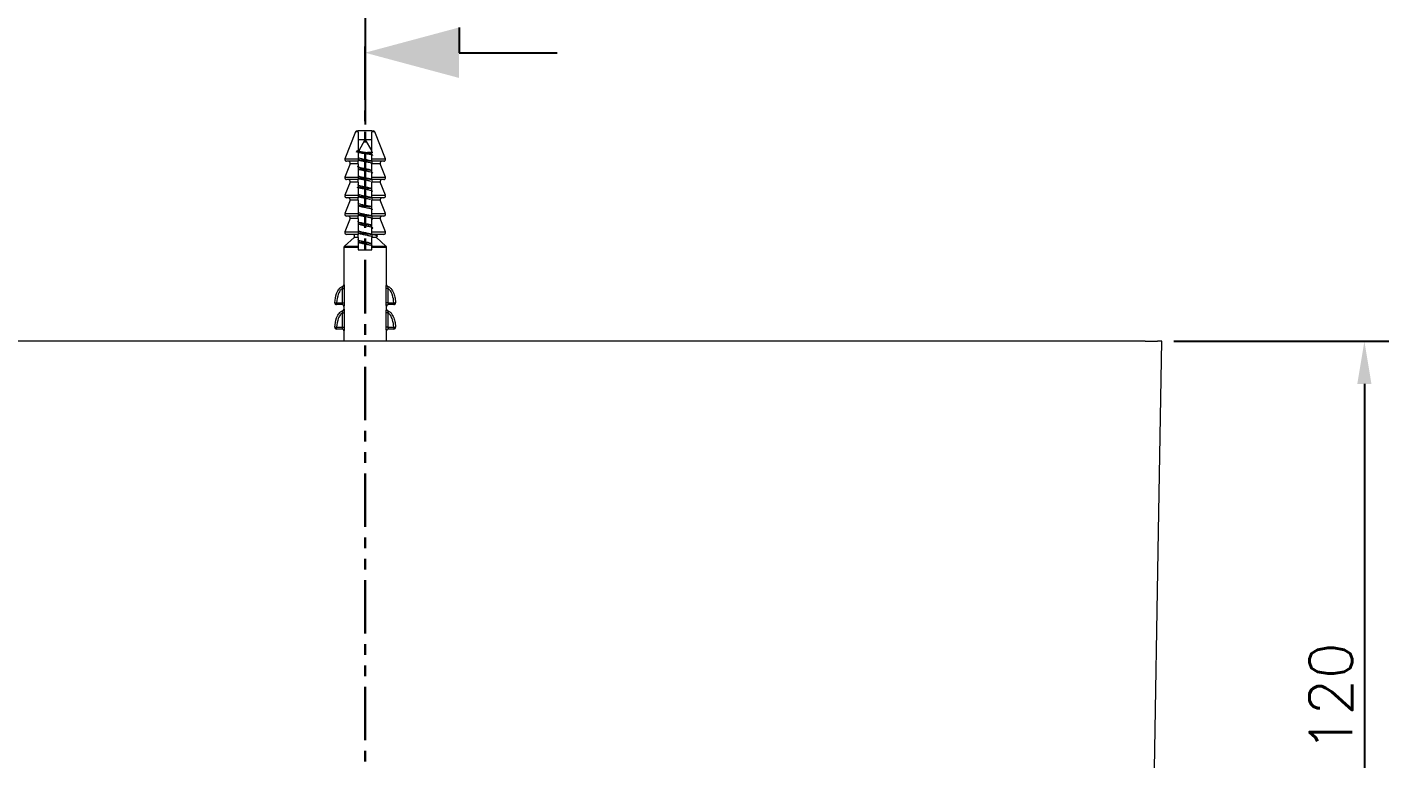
# Model space of a CAD drawing. Extents: x 14808 to 20058, y -13198 to -11680.
# Drawn here: x 15951.9 to 16063.6, y -11888.6 to -11828.6 of the extents above; entities that cross this region are included whole.
import ezdxf

# ---------------------------------------------------------------- set-up
doc = ezdxf.new("R2010")
doc.units = 0
doc.header["$LTSCALE"] = 7
doc.header["$MEASUREMENT"] = 0
doc.linetypes.add('PHANTOM', pattern=[2.5, 1.25, -0.25, 0.25, -0.25, 0.25, -0.25])
doc.layers.get('0').update_dxf_attribs({"color": 2, "linetype": 'CONTINUOUS'})
for name, color, linetype in [('D', 2, 'CONTINUOUS'), ('DWG', 7, 'CONTINUOUS'), ('TXT', 4, 'CONTINUOUS')]:
    doc.layers.add(name, color=color, linetype=linetype)
doc.styles.add('GHS', font='romans', dxfattribs={"bigfont": 'ghs'})

msp = doc.modelspace()

# ---------------------------------------------------------------- linework, layer by layer
at = {"color": 1, "linetype": 'PHANTOM', "lineweight": 30, "ltscale": 0.5}
msp.add_line((15979.65, -11830.22), (15979.65, -11919.28), dxfattribs=at)
at = {"color": 7, "linetype": 'Continuous', "lineweight": 15}
for p, q in [((15978.88, -11837.22), (15978, -11839.42)), ((15979.1, -11837.22), (15978.88, -11837.22)), ((15979.02, -11837.13), (15979.1, -11837.13)), ((15980.2, -11837.13), (15979.1, -11837.13)), ((15980.2, -11837.13), (15980.31, -11837.13)), ((15980.45, -11837.22), (15980.2, -11837.22)), ((15981.33, -11839.42), (15980.45, -11837.22)), ((15980.2, -11837.88), (15979.1, -11837.88)), ((15979.64, -11837.88), (15979.13, -11838.76)), ((15980.2, -11838.75), (15979.69, -11837.88)), ((15978, -11839.42), (15979.1, -11839.42)), ((15979.1, -11839.63), (15978.14, -11839.63)), ((15979.12, -11838.75), (15978.94, -11838.8)), ((15979.1, -11839.54), (15979.17, -11839.57)), ((15980.29, -11838.91), (15979.84, -11838.91)), ((15980.2, -11839.6), (15980.16, -11839.58)), ((15980.2, -11839.42), (15981.33, -11839.42)), ((15981.19, -11839.63), (15980.2, -11839.63)), ((15978.43, -11839.83), (15978, -11840.92)), ((15979.1, -11839.83), (15978.43, -11839.83)), ((15979.1, -11839.83), (15979.1, -11840.92)), ((15980.2, -11840.92), (15980.2, -11839.83)), ((15980.9, -11839.83), (15980.2, -11839.83)), ((15981.33, -11840.92), (15980.9, -11839.83)), ((15978, -11840.92), (15979.1, -11840.92)), ((15978.43, -11841.33), (15978, -11842.42)), ((15979.1, -11841.13), (15978.14, -11841.13)), ((15979.1, -11841.33), (15978.43, -11841.33)), ((15978.98, -11841.76), (15979.04, -11841.78)), ((15979.1, -11841.04), (15979.15, -11841.06)), ((15979.1, -11841.33), (15979.1, -11842.42)), ((15980.02, -11841.05), (15980.17, -11841.09)), ((15980.2, -11841.1), (15980.16, -11841.08)), ((15980.2, -11840.92), (15981.33, -11840.92)), ((15981.19, -11841.13), (15980.2, -11841.13)), ((15980.2, -11842.42), (15980.2, -11841.33)), ((15980.9, -11841.33), (15980.2, -11841.33)), ((15981.33, -11842.42), (15980.9, -11841.33)), ((15978, -11842.42), (15979.1, -11842.42)), ((15978.43, -11842.83), (15978, -11843.92)), ((15979.1, -11842.63), (15978.14, -11842.63)), ((15979.1, -11842.83), (15978.43, -11842.83)), ((15979.1, -11842.54), (15979.14, -11842.56)), ((15979.1, -11842.83), (15979.1, -11843.92)), ((15980.04, -11842.55), (15980.15, -11842.59)), ((15980.2, -11842.6), (15980.16, -11842.58)), ((15980.2, -11842.42), (15981.33, -11842.42)), ((15981.19, -11842.63), (15980.2, -11842.63)), ((15980.2, -11843.92), (15980.2, -11842.83)), ((15980.9, -11842.83), (15980.2, -11842.83)), ((15981.33, -11843.92), (15980.9, -11842.83)), ((15978, -11843.92), (15979.1, -11843.92)), ((15979.1, -11844.04), (15979.14, -11844.06)), ((15980.09, -11844.07), (15980.15, -11844.09)), ((15980.2, -11844.1), (15980.16, -11844.09)), ((15980.2, -11843.92), (15981.33, -11843.92)), ((15978.43, -11844.33), (15978, -11845.42)), ((15979.1, -11844.13), (15978.14, -11844.13)), ((15979.1, -11844.33), (15978.43, -11844.33)), ((15979.1, -11844.33), (15979.1, -11845.42)), ((15981.19, -11844.13), (15980.2, -11844.13)), ((15980.2, -11845.42), (15980.2, -11844.33)), ((15980.9, -11844.33), (15980.2, -11844.33)), ((15981.33, -11845.42), (15980.9, -11844.33)), ((15978.75, -11845.89), (15977.97, -11846.58)), ((15978, -11845.42), (15979.1, -11845.42)), ((15979.1, -11845.63), (15978.14, -11845.63)), ((15979.1, -11845.89), (15978.75, -11845.89)), ((15979.1, -11845.54), (15979.14, -11845.56)), ((15980.2, -11845.6), (15980.17, -11845.59)), ((15980.2, -11845.42), (15981.33, -11845.42)), ((15981.19, -11845.63), (15980.2, -11845.63)), ((15980.2, -11846.58), (15980.2, -11845.89)), ((15980.59, -11845.89), (15980.2, -11845.89)), ((15980.57, -11845.71), (15980.46, -11845.68)), ((15980.54, -11845.82), (15980.58, -11845.81)), ((15981.37, -11846.58), (15980.59, -11845.89)), ((15977.92, -11846.69), (15977.92, -11849.75)), ((15979.1, -11846.69), (15977.92, -11846.69)), ((15977.97, -11846.58), (15979.1, -11846.58)), ((15979.1, -11846.69), (15979.1, -11846.88)), ((15979.1, -11846.88), (15980.2, -11846.88)), ((15980.2, -11846.58), (15981.37, -11846.58)), ((15980.2, -11846.88), (15980.2, -11846.69)), ((15981.42, -11846.69), (15980.2, -11846.69)), ((15981.42, -11849.75), (15981.42, -11846.69)), ((15977.81, -11849.89), (15977.81, -11849.89)), ((15977.81, -11850.05), (15977.95, -11850.05)), ((15977.81, -11851.23), (15977.81, -11850.05)), ((15977.95, -11850.05), (15977.95, -11851.23)), ((15981.38, -11851.23), (15981.38, -11850.05)), ((15981.52, -11850.05), (15981.38, -11850.05)), ((15981.41, -11849.75), (15981.41, -11849.75)), ((15981.52, -11849.89), (15981.52, -11849.89)), ((15981.52, -11850.05), (15981.52, -11851.23)), ((15977.17, -11851.22), (15977.32, -11851.23)), ((15977.32, -11851.23), (15977.81, -11851.23)), ((15977.32, -11851.38), (15977.32, -11851.23)), ((15977.77, -11851.38), (15977.32, -11851.38)), ((15977.81, -11851.23), (15977.95, -11851.23)), ((15977.92, -11851.53), (15977.92, -11851.75)), ((15977.92, -11851.53), (15977.92, -11851.53)), ((15981.52, -11851.23), (15981.38, -11851.23)), ((15981.42, -11851.53), (15981.41, -11851.53)), ((15981.41, -11851.75), (15981.41, -11851.75)), ((15981.42, -11851.75), (15981.42, -11851.53)), ((15981.52, -11851.23), (15982.01, -11851.23)), ((15982.01, -11851.38), (15981.56, -11851.38)), ((15982.01, -11851.23), (15982.16, -11851.22)), ((15982.01, -11851.23), (15982.01, -11851.38)), ((15977.81, -11852.05), (15977.95, -11852.05)), ((15977.81, -11853.23), (15977.81, -11852.05)), ((15977.95, -11852.05), (15977.95, -11853.23)), ((15981.38, -11853.23), (15981.38, -11852.05)), ((15981.52, -11852.05), (15981.38, -11852.05)), ((15981.52, -11852.05), (15981.52, -11853.23)), ((15977.17, -11853.22), (15977.32, -11853.23)), ((15977.32, -11853.23), (15977.81, -11853.23)), ((15977.32, -11853.38), (15977.32, -11853.23)), ((15977.77, -11853.38), (15977.32, -11853.38)), ((15977.81, -11853.23), (15977.95, -11853.23)), ((15977.92, -11853.53), (15977.92, -11854.38)), ((15977.92, -11853.53), (15977.92, -11853.53)), ((15981.52, -11853.23), (15981.38, -11853.23)), ((15981.42, -11853.53), (15981.41, -11853.53)), ((15981.42, -11854.38), (15981.42, -11853.53)), ((15981.52, -11853.23), (15982.01, -11853.23)), ((15982.01, -11853.38), (15981.56, -11853.38)), ((15982.01, -11853.23), (15982.16, -11853.22)), ((15982.01, -11853.23), (15982.01, -11853.38)), ((16043.66, -11854.38), (15740.67, -11854.38)), ((16043.66, -11854.38), (16044.66, -11854.38)), ((16045.02, -11854.38), (16044.66, -11854.38)), ((16044.75, -11869.99), (16045.02, -11854.38)), ((16044.19, -11902.09), (16044.75, -11869.99))]:
    msp.add_line(p, q, dxfattribs=at)
for centre, start, end in [((15979.02, -11837.28), 90, 158.1986), ((15980.31, -11837.28), 21.8014, 90), ((15978.14, -11839.48), 158.1986, 270), ((15978.29, -11839.78), 338.1986, 90), ((15981.04, -11839.78), 90, 201.8014), ((15981.19, -11839.48), 270, 21.8014), ((15978.14, -11840.98), 158.1986, 270), ((15978.29, -11841.28), 338.1986, 90), ((15981.04, -11841.28), 90, 201.8014), ((15981.19, -11840.98), 270, 21.8014), ((15978.14, -11842.48), 158.1986, 270), ((15978.29, -11842.78), 338.1986, 90), ((15981.04, -11842.78), 90, 201.8014), ((15981.19, -11842.48), 270, 21.8014), ((15978.14, -11843.98), 158.1986, 270), ((15981.19, -11843.98), 270, 21.8014), ((15978.29, -11844.28), 338.1986, 90), ((15981.04, -11844.28), 90, 201.8014), ((15978.14, -11845.48), 158.1986, 270), ((15978.65, -11845.78), 311.6335, 90), ((15980.69, -11845.78), 188.443, 228.3665), ((15980.69, -11845.78), 90, 151.8364), ((15981.19, -11845.48), 270, 21.8014), ((15978.07, -11846.69), 131.6335, 180), ((15981.27, -11846.69), 0, 48.3665), ((15977.77, -11849.75), 285.9829, 0.0777), ((15981.56, -11849.75), 179.9223, 254.0171), ((15977.32, -11851.23), 176.9697, 270), ((15977.77, -11851.53), 0, 90), ((15977.77, -11851.53), 359.9603, 89.9602), ((15977.77, -11851.75), 285.9829, 0.0777), ((15981.56, -11851.53), 90.0398, 180.0397), ((15981.56, -11851.75), 179.9223, 254.0171), ((15981.57, -11851.53), 90, 180), ((15982.01, -11851.23), 270, 3.0303), ((15977.32, -11853.23), 176.9697, 270), ((15977.77, -11853.53), 0, 90), ((15977.77, -11853.53), 359.9603, 89.9602), ((15981.56, -11853.53), 90.0398, 180.0397), ((15981.57, -11853.53), 90, 180), ((15982.01, -11853.23), 270, 3.0303)]:
    msp.add_arc(centre, 0.15, start, end, dxfattribs=at)
for points, knots in [([(15979.1, -11837.22), (15979.1, -11837.54), (15979.1, -11838.18), (15979.1, -11838.92), (15979.1, -11839.34), (15979.1, -11839.42)], [0, 0, 0, 0, 0.443661, 0.88914, 1, 1, 1, 1]), ([(15980.2, -11839.42), (15980.2, -11839.22), (15980.2, -11838.81), (15980.2, -11838.24), (15980.2, -11837.7), (15980.2, -11837.38), (15980.2, -11837.22)], [0, 0, 0, 0, 0.275504, 0.551034, 0.775409, 1, 1, 1, 1]), ([(15980.2, -11839), (15980.13, -11839), (15979.98, -11838.98), (15979.66, -11838.95), (15979.34, -11838.92), (15979.07, -11838.89), (15978.98, -11838.87), (15978.93, -11838.86)], [0, 0, 0, 0, 0.150494, 0.371223, 0.587398, 0.799021, 1, 1, 1, 1]), ([(15980.29, -11839.16), (15980.29, -11839.15), (15980.29, -11839.15), (15980.27, -11839.13), (15980.23, -11839.12), (15980.18, -11839.1), (15980.11, -11839.08), (15980.03, -11839.07), (15979.93, -11839.05), (15979.83, -11839.04), (15979.73, -11839.02), (15979.62, -11839.01), (15979.52, -11838.99), (15979.41, -11838.98), (15979.32, -11838.96), (15979.24, -11838.94), (15979.16, -11838.93), (15979.12, -11838.92), (15979.1, -11838.91)], [0, 0, 0, 0, 0.03995, 0.102074, 0.165999, 0.228123, 0.292049, 0.354172, 0.418098, 0.480221, 0.544146, 0.606269, 0.670193, 0.732316, 0.796241, 0.858364, 0.922289, 1, 1, 1, 1]), ([(15979.1, -11839.42), (15979.1, -11839.43), (15979.1, -11839.45), (15979.1, -11839.48), (15979.1, -11839.52), (15979.1, -11839.56), (15979.1, -11839.6), (15979.1, -11839.62), (15979.1, -11839.62), (15979.1, -11839.63)], [0, 0, 0, 0, 0.084724, 0.179843, 0.339851, 0.499733, 0.663165, 0.835664, 1, 1, 1, 1]), ([(15979.1, -11839.83), (15979.1, -11839.83), (15979.1, -11839.81), (15979.1, -11839.78), (15979.1, -11839.73), (15979.1, -11839.69), (15979.1, -11839.66), (15979.1, -11839.63), (15979.1, -11839.63), (15979.1, -11839.63), (15979.1, -11839.63)], [0, 0, 0, 0, 0.010378, 0.17498, 0.324274, 0.471755, 0.629142, 0.803258, 0.994183, 1, 1, 1, 1]), ([(15979.13, -11838.76), (15979.13, -11838.76), (15979.11, -11838.77), (15979.15, -11838.79), (15979.23, -11838.82), (15979.37, -11838.85), (15979.56, -11838.87), (15979.72, -11838.89), (15979.81, -11838.91), (15979.84, -11838.91)], [0, 0, 0, 0, 0.036461, 0.204078, 0.376217, 0.552921, 0.734251, 0.920202, 1, 1, 1, 1]), ([(15979.12, -11839.35), (15979.13, -11839.35), (15979.15, -11839.37), (15979.36, -11839.41), (15979.68, -11839.48), (15979.99, -11839.54), (15980.12, -11839.57), (15980.17, -11839.59)], [0, 0, 0, 0, 0.020742, 0.278544, 0.538271, 0.798795, 1, 1, 1, 1]), ([(15980.2, -11839.64), (15980.2, -11839.64), (15980.13, -11839.63), (15979.95, -11839.61), (15979.69, -11839.58), (15979.43, -11839.55), (15979.22, -11839.52), (15979.15, -11839.51), (15979.13, -11839.51)], [0, 0, 0, 0, 0.007895, 0.241404, 0.471611, 0.700417, 0.933944, 1, 1, 1, 1]), ([(15980.2, -11839.8), (15980.14, -11839.78), (15980.01, -11839.74), (15979.68, -11839.68), (15979.35, -11839.62), (15979.22, -11839.58), (15979.15, -11839.56)], [0, 0, 0, 0, 0.23865, 0.501874, 0.764291, 1, 1, 1, 1]), ([(15979.84, -11838.91), (15979.9, -11838.92), (15980, -11838.93), (15980.1, -11838.94), (15980.17, -11838.95), (15980.22, -11838.96), (15980.24, -11838.97), (15980.24, -11838.97)], [0, 0, 0, 0, 0.350973, 0.537, 0.728422, 0.91445, 1, 1, 1, 1]), ([(15980.2, -11839.63), (15980.2, -11839.62), (15980.2, -11839.62), (15980.2, -11839.59), (15980.2, -11839.55), (15980.2, -11839.51), (15980.2, -11839.47), (15980.2, -11839.44), (15980.2, -11839.42), (15980.2, -11839.42)], [0, 0, 0, 0, 0.183485, 0.373192, 0.554244, 0.72489, 0.820724, 0.983017, 1, 1, 1, 1]), ([(15980.2, -11839.63), (15980.2, -11839.63), (15980.2, -11839.63), (15980.2, -11839.65), (15980.2, -11839.68), (15980.2, -11839.73), (15980.2, -11839.78), (15980.2, -11839.81), (15980.2, -11839.83), (15980.2, -11839.83)], [0, 0, 0, 0, 0.097273, 0.292654, 0.486369, 0.666656, 0.828898, 0.980059, 1, 1, 1, 1]), ([(15979.05, -11840.04), (15979.05, -11840.04), (15979.02, -11840.06), (15979.13, -11840.11), (15979.38, -11840.17), (15979.71, -11840.23), (15980.01, -11840.29), (15980.12, -11840.33), (15980.16, -11840.34)], [0, 0, 0, 0, 0.023506, 0.234433, 0.442929, 0.652293, 0.863303, 1, 1, 1, 1]), ([(15980.2, -11840.39), (15980.13, -11840.38), (15979.99, -11840.36), (15979.74, -11840.33), (15979.48, -11840.3), (15979.25, -11840.28), (15979.14, -11840.26), (15979.1, -11840.25)], [0, 0, 0, 0, 0.193285, 0.418489, 0.640203, 0.867168, 1, 1, 1, 1]), ([(15980.28, -11840.61), (15980.27, -11840.6), (15980.26, -11840.56), (15980.03, -11840.5), (15979.72, -11840.43), (15979.38, -11840.37), (15979.23, -11840.33), (15979.15, -11840.31)], [0, 0, 0, 0, 0.175066, 0.382298, 0.591979, 0.800024, 1, 1, 1, 1]), ([(15979.06, -11841.54), (15979.05, -11841.54), (15979.03, -11841.57), (15979.17, -11841.62), (15979.44, -11841.68), (15979.77, -11841.75), (15980.04, -11841.8), (15980.12, -11841.83), (15980.15, -11841.84)], [0, 0, 0, 0, 0.062598, 0.275154, 0.485695, 0.695712, 0.908217, 1, 1, 1, 1]), ([(15979.1, -11840.92), (15979.1, -11840.93), (15979.1, -11840.95), (15979.1, -11840.98), (15979.1, -11841.02), (15979.1, -11841.06), (15979.1, -11841.1), (15979.1, -11841.12), (15979.1, -11841.12), (15979.1, -11841.13)], [0, 0, 0, 0, 0.084724, 0.179843, 0.339851, 0.499733, 0.663165, 0.835664, 1, 1, 1, 1]), ([(15979.1, -11841.33), (15979.1, -11841.33), (15979.1, -11841.31), (15979.1, -11841.28), (15979.1, -11841.23), (15979.1, -11841.19), (15979.1, -11841.16), (15979.1, -11841.13), (15979.1, -11841.13), (15979.1, -11841.13), (15979.1, -11841.13)], [0, 0, 0, 0, 0.010378, 0.17498, 0.324274, 0.471755, 0.629142, 0.803258, 0.994183, 1, 1, 1, 1]), ([(15980.2, -11841.89), (15980.16, -11841.89), (15980.05, -11841.87), (15979.84, -11841.85), (15979.57, -11841.82), (15979.32, -11841.78), (15979.17, -11841.76), (15979.1, -11841.75)], [0, 0, 0, 0, 0.1113289, 0.3384196, 0.5602207, 0.7861037, 1, 1, 1, 1]), ([(15980.2, -11841.14), (15980.15, -11841.14), (15980.02, -11841.12), (15979.79, -11841.09), (15979.52, -11841.06), (15979.29, -11841.03), (15979.17, -11841.01), (15979.12, -11841.01)], [0, 0, 0, 0, 0.155705, 0.386208, 0.611819, 0.842605, 1, 1, 1, 1]), ([(15979.13, -11840.85), (15979.14, -11840.85), (15979.19, -11840.88), (15979.42, -11840.93), (15979.74, -11840.99), (15980.03, -11841.04), (15980.12, -11841.08), (15980.15, -11841.09)], [0, 0, 0, 0, 0.065239, 0.328309, 0.591598, 0.857732, 1, 1, 1, 1]), ([(15980.27, -11842.11), (15980.27, -11842.1), (15980.27, -11842.07), (15980.08, -11842.01), (15979.78, -11841.95), (15979.45, -11841.88), (15979.21, -11841.84), (15979.16, -11841.81), (15979.15, -11841.81)], [0, 0, 0, 0, 0.133943, 0.339193, 0.546245, 0.750871, 0.956008, 1, 1, 1, 1]), ([(15980.11, -11841.28), (15980.09, -11841.27), (15980.01, -11841.24), (15979.74, -11841.19), (15979.42, -11841.13), (15979.2, -11841.09), (15979.16, -11841.06), (15979.16, -11841.06)], [0, 0, 0, 0, 0.098016, 0.39443, 0.687676, 0.980677, 1, 1, 1, 1]), ([(15980.2, -11841.13), (15980.2, -11841.12), (15980.2, -11841.12), (15980.2, -11841.09), (15980.2, -11841.05), (15980.2, -11841.01), (15980.2, -11840.97), (15980.2, -11840.94), (15980.2, -11840.92), (15980.2, -11840.92)], [0, 0, 0, 0, 0.1834852, 0.3731921, 0.5542445, 0.7248902, 0.8207235, 0.9830171, 1, 1, 1, 1]), ([(15980.2, -11841.13), (15980.2, -11841.13), (15980.2, -11841.13), (15980.2, -11841.15), (15980.2, -11841.18), (15980.2, -11841.23), (15980.2, -11841.28), (15980.2, -11841.31), (15980.2, -11841.33), (15980.2, -11841.33)], [0, 0, 0, 0, 0.097273, 0.292654, 0.486369, 0.666656, 0.828898, 0.980059, 1, 1, 1, 1]), ([(15979.1, -11842.42), (15979.1, -11842.43), (15979.1, -11842.45), (15979.1, -11842.48), (15979.1, -11842.52), (15979.1, -11842.56), (15979.1, -11842.6), (15979.1, -11842.62), (15979.1, -11842.62), (15979.1, -11842.63)], [0, 0, 0, 0, 0.0847239, 0.1798428, 0.3398505, 0.4997332, 0.6631649, 0.8356635, 1, 1, 1, 1]), ([(15979.1, -11842.83), (15979.1, -11842.83), (15979.1, -11842.82), (15979.1, -11842.81), (15979.1, -11842.78), (15979.1, -11842.76), (15979.1, -11842.74), (15979.1, -11842.71), (15979.1, -11842.69), (15979.1, -11842.68), (15979.1, -11842.66), (15979.1, -11842.65), (15979.1, -11842.64), (15979.1, -11842.63), (15979.1, -11842.63), (15979.1, -11842.63), (15979.1, -11842.63)], [0, 0, 0, 0, 0.010344, 0.091305, 0.175119, 0.248693, 0.324464, 0.397257, 0.471916, 0.549649, 0.629237, 0.715223, 0.803289, 0.897499, 0.994202, 1, 1, 1, 1]), ([(15980.24, -11842.65), (15980.2, -11842.64), (15980.1, -11842.63), (15979.89, -11842.6), (15979.62, -11842.57), (15979.36, -11842.54), (15979.19, -11842.52), (15979.12, -11842.51), (15979.12, -11842.51)], [0, 0, 0, 0, 0.110515, 0.334343, 0.553306, 0.774491, 0.998288, 1, 1, 1, 1]), ([(15979.14, -11842.35), (15979.16, -11842.36), (15979.22, -11842.39), (15979.48, -11842.44), (15979.8, -11842.5), (15980.06, -11842.55), (15980.13, -11842.58), (15980.15, -11842.59)], [0, 0, 0, 0, 0.109779, 0.376314, 0.641308, 0.909214, 1, 1, 1, 1]), ([(15980.11, -11842.77), (15980.1, -11842.77), (15980.04, -11842.75), (15979.8, -11842.7), (15979.48, -11842.64), (15979.23, -11842.59), (15979.17, -11842.56), (15979.15, -11842.56)], [0, 0, 0, 0, 0.032672, 0.324358, 0.612873, 0.903066, 1, 1, 1, 1]), ([(15980.2, -11842.63), (15980.2, -11842.62), (15980.2, -11842.62), (15980.2, -11842.59), (15980.2, -11842.55), (15980.2, -11842.51), (15980.2, -11842.47), (15980.2, -11842.44), (15980.2, -11842.42), (15980.2, -11842.42)], [0, 0, 0, 0, 0.183485, 0.373192, 0.554244, 0.72489, 0.820724, 0.983017, 1, 1, 1, 1]), ([(15980.2, -11842.63), (15980.2, -11842.63), (15980.2, -11842.63), (15980.2, -11842.65), (15980.2, -11842.68), (15980.2, -11842.73), (15980.2, -11842.78), (15980.2, -11842.81), (15980.2, -11842.83), (15980.2, -11842.83)], [0, 0, 0, 0, 0.097273, 0.292654, 0.486369, 0.666656, 0.828898, 0.980059, 1, 1, 1, 1]), ([(15979.06, -11843.04), (15979.06, -11843.05), (15979.04, -11843.08), (15979.21, -11843.13), (15979.5, -11843.2), (15979.83, -11843.26), (15980.08, -11843.31), (15980.14, -11843.33), (15980.15, -11843.34)], [0, 0, 0, 0, 0.1022861, 0.3137654, 0.5252448, 0.7348186, 0.9461276, 1, 1, 1, 1]), ([(15980.2, -11844.14), (15980.13, -11844.13), (15979.98, -11844.11), (15979.72, -11844.08), (15979.46, -11844.05), (15979.24, -11844.02), (15979.13, -11844.01), (15979.09, -11844)], [0, 0, 0, 0, 0.20711, 0.430656, 0.651429, 0.877276, 1, 1, 1, 1]), ([(15980.2, -11843.39), (15980.19, -11843.39), (15980.11, -11843.38), (15979.85, -11843.35), (15979.49, -11843.31), (15979.21, -11843.27), (15979.12, -11843.26), (15979.1, -11843.25)], [0, 0, 0, 0, 0.024012, 0.25222, 0.6969, 0.925112, 1, 1, 1, 1]), ([(15979.1, -11843.92), (15979.1, -11843.93), (15979.1, -11843.95), (15979.1, -11843.97), (15979.1, -11844), (15979.1, -11844.02), (15979.1, -11844.04), (15979.1, -11844.06), (15979.1, -11844.08), (15979.1, -11844.1), (15979.1, -11844.11), (15979.1, -11844.12), (15979.1, -11844.13), (15979.1, -11844.13), (15979.1, -11844.13)], [0, 0, 0, 0, 0.084503, 0.179374, 0.25829, 0.339544, 0.418449, 0.499553, 0.580261, 0.663078, 0.748276, 0.835667, 0.916975, 1, 1, 1, 1]), ([(15979.14, -11843.85), (15979.17, -11843.86), (15979.25, -11843.9), (15979.54, -11843.95), (15979.86, -11844.01), (15980.1, -11844.06), (15980.15, -11844.08), (15980.16, -11844.09)], [0, 0, 0, 0, 0.15846, 0.424907, 0.688355, 0.953117, 1, 1, 1, 1]), ([(15980.27, -11843.61), (15980.27, -11843.6), (15980.29, -11843.57), (15980.13, -11843.52), (15979.84, -11843.46), (15979.5, -11843.4), (15979.24, -11843.34), (15979.17, -11843.31), (15979.15, -11843.3)], [0, 0, 0, 0, 0.0938994, 0.2981704, 0.5021168, 0.7043885, 0.9084993, 1, 1, 1, 1]), ([(15980.27, -11844.36), (15980.28, -11844.36), (15980.3, -11844.33), (15980.15, -11844.28), (15979.87, -11844.21), (15979.53, -11844.15), (15979.26, -11844.1), (15979.18, -11844.07), (15979.15, -11844.05)], [0, 0, 0, 0, 0.074779, 0.279816, 0.48346, 0.686094, 0.891034, 1, 1, 1, 1]), ([(15980.2, -11844.13), (15980.2, -11844.12), (15980.2, -11844.12), (15980.2, -11844.09), (15980.2, -11844.05), (15980.2, -11844.01), (15980.2, -11843.97), (15980.2, -11843.94), (15980.2, -11843.92), (15980.2, -11843.92)], [0, 0, 0, 0, 0.183485, 0.373192, 0.554244, 0.72489, 0.820724, 0.983017, 1, 1, 1, 1]), ([(15979.06, -11844.54), (15979.06, -11844.55), (15979.06, -11844.59), (15979.25, -11844.64), (15979.56, -11844.71), (15979.89, -11844.77), (15980.11, -11844.81), (15980.16, -11844.83), (15980.16, -11844.84)], [0, 0, 0, 0, 0.142502, 0.3530748, 0.5656623, 0.7757772, 0.9862421, 1, 1, 1, 1]), ([(15979.1, -11844.33), (15979.1, -11844.33), (15979.1, -11844.31), (15979.1, -11844.28), (15979.1, -11844.23), (15979.1, -11844.19), (15979.1, -11844.16), (15979.1, -11844.13), (15979.1, -11844.13), (15979.1, -11844.13), (15979.1, -11844.13)], [0, 0, 0, 0, 0.010378, 0.17498, 0.324274, 0.471755, 0.629142, 0.803258, 0.994183, 1, 1, 1, 1]), ([(15980.2, -11844.89), (15980.14, -11844.89), (15980.01, -11844.87), (15979.77, -11844.84), (15979.51, -11844.81), (15979.27, -11844.78), (15979.15, -11844.76), (15979.1, -11844.75)], [0, 0, 0, 0, 0.167987, 0.393701, 0.615013, 0.841562, 1, 1, 1, 1]), ([(15980.27, -11845.11), (15980.28, -11845.11), (15980.3, -11845.08), (15980.17, -11845.03), (15979.9, -11844.97), (15979.56, -11844.91), (15979.28, -11844.85), (15979.19, -11844.82), (15979.15, -11844.8)], [0, 0, 0, 0, 0.055728, 0.261145, 0.464479, 0.667476, 0.872861, 1, 1, 1, 1]), ([(15980.2, -11844.13), (15980.2, -11844.13), (15980.2, -11844.13), (15980.2, -11844.15), (15980.2, -11844.18), (15980.2, -11844.23), (15980.2, -11844.28), (15980.2, -11844.31), (15980.2, -11844.33), (15980.2, -11844.33)], [0, 0, 0, 0, 0.0972729, 0.2926542, 0.4863691, 0.6666558, 0.8288978, 0.9800586, 1, 1, 1, 1]), ([(15979.05, -11846.04), (15979.06, -11846.06), (15979.08, -11846.1), (15979.31, -11846.15), (15979.62, -11846.22), (15979.96, -11846.28), (15980.11, -11846.32), (15980.18, -11846.34)], [0, 0, 0, 0, 0.178773, 0.384603, 0.592834, 0.79965, 1, 1, 1, 1]), ([(15979.1, -11845.42), (15979.1, -11845.43), (15979.1, -11845.45), (15979.1, -11845.48), (15979.1, -11845.52), (15979.1, -11845.56), (15979.1, -11845.6), (15979.1, -11845.62), (15979.1, -11845.62), (15979.1, -11845.63)], [0, 0, 0, 0, 0.084724, 0.179843, 0.339851, 0.499733, 0.663165, 0.835664, 1, 1, 1, 1]), ([(15979.1, -11845.89), (15979.1, -11845.88), (15979.1, -11845.86), (15979.1, -11845.83), (15979.1, -11845.79), (15979.1, -11845.75), (15979.1, -11845.71), (15979.1, -11845.67), (15979.1, -11845.64), (15979.1, -11845.63), (15979.1, -11845.63), (15979.1, -11845.63)], [0, 0, 0, 0, 0.0917137, 0.209724, 0.3099809, 0.4104621, 0.5068918, 0.6386949, 0.8054963, 0.9743911, 1, 1, 1, 1]), ([(15979.1, -11845.89), (15979.1, -11846.01), (15979.1, -11846.24), (15979.1, -11846.48), (15979.1, -11846.58)], [0, 0, 0, 0, 0.555879, 1, 1, 1, 1]), ([(15980.2, -11846.39), (15980.17, -11846.39), (15980.07, -11846.38), (15979.87, -11846.35), (15979.6, -11846.32), (15979.35, -11846.29), (15979.17, -11846.26), (15979.1, -11846.25), (15979.1, -11846.25)], [0, 0, 0, 0, 0.08467, 0.312013, 0.534186, 0.759397, 0.986696, 1, 1, 1, 1]), ([(15979.12, -11845.35), (15979.17, -11845.36), (15979.28, -11845.4), (15979.59, -11845.46), (15979.94, -11845.53), (15980.09, -11845.57), (15980.17, -11845.59)], [0, 0, 0, 0, 0.219033, 0.481272, 0.740852, 1, 1, 1, 1]), ([(15980.27, -11846.59), (15980.25, -11846.58), (15980.21, -11846.54), (15979.96, -11846.48), (15979.63, -11846.42), (15979.31, -11846.36), (15979.2, -11846.32), (15979.14, -11846.31)], [0, 0, 0, 0, 0.166163, 0.383832, 0.602588, 0.822839, 1, 1, 1, 1]), ([(15980.28, -11845.86), (15980.28, -11845.86), (15980.31, -11845.84), (15980.19, -11845.79), (15979.93, -11845.73), (15979.6, -11845.66), (15979.29, -11845.61), (15979.19, -11845.57), (15979.15, -11845.56)], [0, 0, 0, 0, 0.036851, 0.242276, 0.445312, 0.648685, 0.854142, 1, 1, 1, 1]), ([(15980.56, -11845.71), (15980.53, -11845.7), (15980.47, -11845.68), (15980.3, -11845.66), (15980.08, -11845.63), (15979.82, -11845.59), (15979.55, -11845.56), (15979.33, -11845.54), (15979.2, -11845.52), (15979.16, -11845.51)], [0, 0, 0, 0, 0.10533, 0.262554, 0.422905, 0.583796, 0.740996, 0.901425, 1, 1, 1, 1]), ([(15980.2, -11845.63), (15980.2, -11845.62), (15980.2, -11845.62), (15980.2, -11845.59), (15980.2, -11845.55), (15980.2, -11845.51), (15980.2, -11845.47), (15980.2, -11845.44), (15980.2, -11845.42), (15980.2, -11845.42)], [0, 0, 0, 0, 0.183485, 0.373192, 0.554244, 0.72489, 0.820724, 0.983017, 1, 1, 1, 1]), ([(15980.2, -11845.63), (15980.2, -11845.63), (15980.2, -11845.63), (15980.2, -11845.63), (15980.2, -11845.67), (15980.2, -11845.71), (15980.2, -11845.75), (15980.2, -11845.79), (15980.2, -11845.84), (15980.2, -11845.87), (15980.2, -11845.88), (15980.2, -11845.89)], [0, 0, 0, 0, 0.0099864, 0.1800781, 0.3590815, 0.4895298, 0.5995323, 0.7099066, 0.8120943, 0.9206362, 1, 1, 1, 1]), ([(15980.58, -11845.81), (15980.61, -11845.8), (15980.67, -11845.78), (15980.67, -11845.75), (15980.63, -11845.73), (15980.6, -11845.72)], [0, 0, 0, 0, 0.327418, 0.660515, 1, 1, 1, 1]), ([(15979.1, -11846.58), (15979.1, -11846.59), (15979.1, -11846.61), (15979.1, -11846.65), (15979.1, -11846.68), (15979.1, -11846.69)], [0, 0, 0, 0, 0.417135, 0.671648, 1, 1, 1, 1]), ([(15980.2, -11846.69), (15980.2, -11846.69), (15980.2, -11846.67), (15980.2, -11846.64), (15980.2, -11846.61), (15980.2, -11846.59), (15980.2, -11846.58)], [0, 0, 0, 0, 0.143051, 0.35299, 0.744782, 1, 1, 1, 1]), ([(15977.17, -11851.22), (15977.2, -11850.96), (15977.24, -11850.63), (15977.43, -11850.21), (15977.58, -11850.01), (15977.73, -11849.92), (15977.79, -11849.9), (15977.81, -11849.89)], [0, 0, 0, 0, 0.493059, 0.6523984, 0.8746083, 0.9665434, 1, 1, 1, 1]), ([(15977.81, -11850.05), (15977.78, -11850.07), (15977.67, -11850.13), (15977.56, -11850.3), (15977.38, -11850.67), (15977.35, -11850.99), (15977.32, -11851.23)], [0, 0, 0, 0, 0.068236, 0.2861976, 0.4555805, 1, 1, 1, 1]), ([(15977.91, -11849.75), (15977.91, -11849.76), (15977.91, -11849.79), (15977.9, -11849.83), (15977.88, -11849.85), (15977.85, -11849.87), (15977.84, -11849.88), (15977.82, -11849.89), (15977.81, -11849.89), (15977.81, -11849.89), (15977.81, -11849.89), (15977.81, -11849.89), (15977.81, -11849.89), (15977.81, -11849.89), (15977.81, -11849.89)], [0, 0, 0, 0, 0.2209218, 0.4165585, 0.5820021, 0.7193033, 0.8274096, 0.9041478, 0.9420192, 0.9550121, 0.9644627, 0.9759878, 0.9960769, 1, 1, 1, 1]), ([(15977.81, -11849.89), (15977.81, -11849.89), (15977.81, -11849.89), (15977.81, -11849.89), (15977.81, -11849.89)], [0, 0, 0, 0, 0.536536, 1, 1, 1, 1]), ([(15977.81, -11850.05), (15977.81, -11850.05), (15977.81, -11850.03), (15977.82, -11850.01), (15977.82, -11849.97), (15977.82, -11849.94), (15977.82, -11849.92), (15977.81, -11849.9), (15977.81, -11849.89), (15977.81, -11849.89)], [0, 0, 0, 0, 0.027434, 0.231118, 0.301702, 0.519144, 0.581325, 0.782015, 1, 1, 1, 1]), ([(15977.92, -11849.75), (15977.92, -11849.75), (15977.92, -11849.75), (15977.93, -11849.76), (15977.93, -11849.8), (15977.94, -11849.85), (15977.95, -11849.93), (15977.95, -11850.01), (15977.95, -11850.05)], [0, 0, 0, 0, 0.017458, 0.217503, 0.421286, 0.48534, 0.710599, 1, 1, 1, 1]), ([(15977.92, -11849.75), (15977.92, -11849.75), (15977.92, -11849.75), (15977.92, -11849.75), (15977.92, -11849.75)], [0, 0, 0, 0, 0.5312482, 1, 1, 1, 1]), ([(15981.38, -11850.05), (15981.38, -11850.05), (15981.38, -11850.01), (15981.38, -11849.94), (15981.39, -11849.86), (15981.4, -11849.79), (15981.41, -11849.75), (15981.41, -11849.75), (15981.41, -11849.75)], [0, 0, 0, 0, 0.016892, 0.235372, 0.450772, 0.624179, 0.82807, 1, 1, 1, 1]), ([(15981.52, -11849.89), (15981.52, -11849.89), (15981.52, -11849.89), (15981.52, -11849.89), (15981.52, -11849.89), (15981.52, -11849.89), (15981.52, -11849.89), (15981.51, -11849.89), (15981.51, -11849.89), (15981.49, -11849.88), (15981.46, -11849.86), (15981.43, -11849.82), (15981.41, -11849.78), (15981.42, -11849.75), (15981.42, -11849.75)], [0, 0, 0, 0, 0.11653, 0.228491, 0.311368, 0.322474, 0.330692, 0.341721, 0.378773, 0.432016, 0.565378, 0.724901, 0.927161, 1, 1, 1, 1]), ([(15981.52, -11849.89), (15981.52, -11849.89), (15981.52, -11849.89), (15981.51, -11849.91), (15981.51, -11849.95), (15981.51, -11849.99), (15981.52, -11850.03), (15981.52, -11850.05)], [0, 0, 0, 0, 0.173018, 0.375117, 0.543599, 0.7526, 1, 1, 1, 1]), ([(15981.52, -11849.89), (15981.53, -11849.89), (15981.59, -11849.91), (15981.72, -11849.99), (15981.91, -11850.21), (15982.05, -11850.55), (15982.14, -11850.91), (15982.15, -11851.13), (15982.16, -11851.22)], [0, 0, 0, 0, 0.020848, 0.125544, 0.284114, 0.573057, 0.828417, 1, 1, 1, 1]), ([(15982.01, -11851.23), (15981.99, -11851.02), (15981.95, -11850.68), (15981.78, -11850.3), (15981.63, -11850.12), (15981.55, -11850.07), (15981.52, -11850.05)], [0, 0, 0, 0, 0.472067, 0.778735, 0.931401, 1, 1, 1, 1]), ([(15977.17, -11853.22), (15977.2, -11852.96), (15977.24, -11852.63), (15977.43, -11852.21), (15977.58, -11852.01), (15977.73, -11851.92), (15977.79, -11851.9), (15977.81, -11851.89)], [0, 0, 0, 0, 0.493059, 0.6523984, 0.8746083, 0.9665434, 1, 1, 1, 1]), ([(15977.77, -11851.38), (15977.77, -11851.37), (15977.78, -11851.37), (15977.79, -11851.35), (15977.8, -11851.31), (15977.81, -11851.27), (15977.81, -11851.24), (15977.81, -11851.23)], [0, 0, 0, 0, 0.213325, 0.428609, 0.646172, 0.861726, 1, 1, 1, 1]), ([(15977.81, -11852.05), (15977.81, -11852.05), (15977.81, -11852.03), (15977.82, -11852.01), (15977.82, -11851.97), (15977.82, -11851.94), (15977.82, -11851.92), (15977.81, -11851.9), (15977.81, -11851.89), (15977.81, -11851.89)], [0, 0, 0, 0, 0.027434, 0.231118, 0.301702, 0.519144, 0.581325, 0.782015, 1, 1, 1, 1]), ([(15977.81, -11851.89), (15977.81, -11851.89), (15977.81, -11851.89), (15977.81, -11851.89), (15977.81, -11851.89)], [0, 0, 0, 0, 0.234311, 1, 1, 1, 1]), ([(15977.91, -11851.75), (15977.91, -11851.76), (15977.92, -11851.78), (15977.9, -11851.81), (15977.89, -11851.84), (15977.87, -11851.86), (15977.85, -11851.87), (15977.83, -11851.88), (15977.83, -11851.88), (15977.82, -11851.89), (15977.82, -11851.89), (15977.81, -11851.89), (15977.82, -11851.89), (15977.82, -11851.89)], [0, 0, 0, 0, 0.09161, 0.24779, 0.379554, 0.490095, 0.578488, 0.637958, 0.674033, 0.710713, 0.767561, 0.887062, 1, 1, 1, 1]), ([(15977.95, -11851.23), (15977.95, -11851.25), (15977.95, -11851.3), (15977.95, -11851.39), (15977.94, -11851.46), (15977.92, -11851.52), (15977.92, -11851.52), (15977.92, -11851.53)], [0, 0, 0, 0, 0.145418, 0.368001, 0.585083, 0.794333, 1, 1, 1, 1]), ([(15977.92, -11851.75), (15977.92, -11851.75), (15977.92, -11851.75), (15977.93, -11851.76), (15977.93, -11851.8), (15977.94, -11851.85), (15977.95, -11851.93), (15977.95, -11852.01), (15977.95, -11852.05)], [0, 0, 0, 0, 0.017458, 0.217503, 0.421286, 0.48534, 0.710599, 1, 1, 1, 1]), ([(15977.92, -11851.75), (15977.92, -11851.75), (15977.92, -11851.75), (15977.92, -11851.75), (15977.92, -11851.75)], [0, 0, 0, 0, 0.531248, 1, 1, 1, 1]), ([(15981.41, -11851.53), (15981.41, -11851.52), (15981.41, -11851.52), (15981.4, -11851.48), (15981.39, -11851.41), (15981.38, -11851.33), (15981.38, -11851.26), (15981.38, -11851.23)], [0, 0, 0, 0, 0.141948, 0.3524597, 0.5653594, 0.7808906, 1, 1, 1, 1]), ([(15981.38, -11852.05), (15981.38, -11852.05), (15981.38, -11852.01), (15981.38, -11851.94), (15981.39, -11851.86), (15981.4, -11851.79), (15981.41, -11851.75), (15981.41, -11851.75), (15981.41, -11851.75)], [0, 0, 0, 0, 0.016892, 0.235372, 0.450772, 0.624179, 0.82807, 1, 1, 1, 1]), ([(15981.52, -11851.89), (15981.52, -11851.89), (15981.52, -11851.89), (15981.51, -11851.89), (15981.51, -11851.89), (15981.5, -11851.88), (15981.49, -11851.88), (15981.46, -11851.86), (15981.43, -11851.82), (15981.42, -11851.78), (15981.42, -11851.75), (15981.42, -11851.75)], [0, 0, 0, 0, 0.010948, 0.219364, 0.281954, 0.327251, 0.37582, 0.4998, 0.714967, 0.914167, 1, 1, 1, 1]), ([(15981.52, -11851.89), (15981.52, -11851.89), (15981.52, -11851.89), (15981.51, -11851.91), (15981.51, -11851.95), (15981.51, -11851.99), (15981.52, -11852.03), (15981.52, -11852.05)], [0, 0, 0, 0, 0.173018, 0.375117, 0.543599, 0.7526, 1, 1, 1, 1]), ([(15981.52, -11851.23), (15981.52, -11851.24), (15981.53, -11851.28), (15981.54, -11851.32), (15981.55, -11851.35), (15981.56, -11851.37), (15981.56, -11851.38), (15981.56, -11851.38)], [0, 0, 0, 0, 0.20883, 0.419792, 0.635224, 0.852795, 1, 1, 1, 1]), ([(15981.52, -11851.89), (15981.53, -11851.89), (15981.59, -11851.91), (15981.72, -11851.99), (15981.91, -11852.21), (15982.05, -11852.55), (15982.14, -11852.91), (15982.15, -11853.13), (15982.16, -11853.22)], [0, 0, 0, 0, 0.020848, 0.125544, 0.284114, 0.573057, 0.828417, 1, 1, 1, 1]), ([(15977.81, -11852.05), (15977.78, -11852.07), (15977.67, -11852.13), (15977.56, -11852.3), (15977.38, -11852.67), (15977.35, -11852.99), (15977.32, -11853.23)], [0, 0, 0, 0, 0.068236, 0.286198, 0.45558, 1, 1, 1, 1]), ([(15982.01, -11853.23), (15981.99, -11853.02), (15981.95, -11852.68), (15981.78, -11852.3), (15981.63, -11852.12), (15981.55, -11852.07), (15981.52, -11852.05)], [0, 0, 0, 0, 0.472067, 0.778735, 0.931401, 1, 1, 1, 1]), ([(15977.77, -11853.38), (15977.77, -11853.37), (15977.78, -11853.37), (15977.79, -11853.35), (15977.8, -11853.31), (15977.81, -11853.27), (15977.81, -11853.24), (15977.81, -11853.23)], [0, 0, 0, 0, 0.213325, 0.428609, 0.646172, 0.861726, 1, 1, 1, 1]), ([(15977.95, -11853.23), (15977.95, -11853.25), (15977.95, -11853.3), (15977.95, -11853.39), (15977.94, -11853.46), (15977.92, -11853.52), (15977.92, -11853.52), (15977.92, -11853.53)], [0, 0, 0, 0, 0.145418, 0.368001, 0.585083, 0.794333, 1, 1, 1, 1]), ([(15981.41, -11853.53), (15981.41, -11853.52), (15981.41, -11853.52), (15981.4, -11853.48), (15981.39, -11853.41), (15981.38, -11853.33), (15981.38, -11853.26), (15981.38, -11853.23)], [0, 0, 0, 0, 0.141948, 0.35246, 0.565359, 0.780891, 1, 1, 1, 1]), ([(15981.52, -11853.23), (15981.52, -11853.24), (15981.53, -11853.28), (15981.54, -11853.32), (15981.55, -11853.35), (15981.56, -11853.37), (15981.56, -11853.38), (15981.56, -11853.38)], [0, 0, 0, 0, 0.20883, 0.419792, 0.635224, 0.852795, 1, 1, 1, 1])]:
    msp.add_open_spline(points, degree=3, knots=knots, dxfattribs=at)
at = {"layer": 'D'}
for p, q in [((16046.02, -11854.38), (16063.64, -11854.38)), ((16061.64, -11857.88), (16061.64, -11910.88))]:
    msp.add_line(p, q, dxfattribs=at)
msp.add_solid([(16061.06, -11857.88), (16062.22, -11857.88), (16061.64, -11854.38)], dxfattribs=at)
at = {"layer": 'DWG'}
for p, q in [((15987.37, -11828.66), (15987.37, -11830.73)), ((15987.37, -11830.73), (15995.4, -11830.73))]:
    msp.add_line(p, q, dxfattribs=at)
at = {"layer": 'DWG', "linetype": 'PHANTOM'}
msp.add_solid([(15979.65, -11830.73), (15987.37, -11828.66), (15987.37, -11832.8)], dxfattribs=at)
at = {"layer": 'TXT', "color": 4}
msp.add_lwpolyline([(15979.65, -11826.13), (15979.65, -11836.61)], dxfattribs=at)

# ---------------------------------------------------------------- texts
at = {"layer": 'D', "insert": (16058.89, -11883.57), "char_height": 3.5, "attachment_point": 5, "rotation": 90, "style": 'GHS'}
msp.add_mtext('\\A1;120', dxfattribs=at)

doc.saveas('drawing.dxf')
